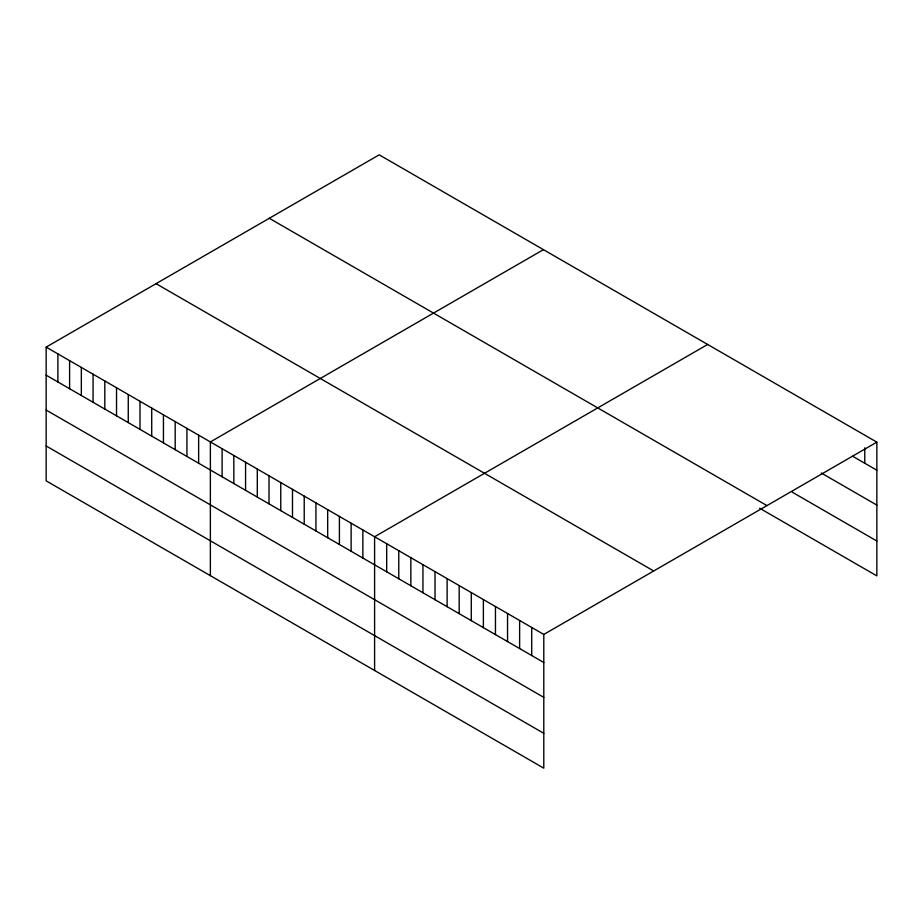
<?xml version="1.0" encoding="UTF-8"?>
<svg xmlns="http://www.w3.org/2000/svg" width="923" height="923" viewBox="0 0 923 923"><rect width="100%" height="100%" fill="white"/><g stroke="black" fill="none" stroke-linecap="round" stroke-linejoin="round"><path stroke-width="1.38" d="M46.15 347.117L543.797 634.436L543.797 768.167L46.15 480.848L46.15 347.117L379.203 154.833L876.85 442.152L876.85 575.883L759.617 508.204M543.428 249.648L210.375 441.932L210.375 575.664M707.653 344.464L374.6 536.748L374.6 670.479M543.797 634.436L876.85 442.152M852.679 456.262L876.85 470.222M821.251 472.991L876.85 505.089M792.246 492.167L876.85 541.016M269.297 218.29L766.944 505.596M156.056 283.661L653.703 570.979M46.15 375.188L543.797 662.506M46.15 410.054L543.797 697.373M46.15 445.982L543.797 733.3M864.759 447.805L864.759 463.242M531.717 627.455L531.717 655.526M519.626 620.475L519.626 648.546M507.546 613.495L507.546 641.566M495.455 606.526L495.455 634.597M483.375 599.546L483.375 627.617M471.284 592.566L471.284 620.637M459.192 585.586L459.192 613.657M447.113 578.617L447.113 606.676M435.021 571.637L435.021 599.708M422.942 564.657L422.942 592.728M410.85 557.677L410.85 585.747M398.771 550.696L398.771 578.767M386.679 543.728L386.679 571.799M362.866 529.975L362.866 558.046M351.132 523.203L351.132 551.273M339.41 516.43L339.41 544.501M327.677 509.658L327.677 537.728M315.943 502.885L315.943 530.956M304.221 496.113L304.221 524.183M292.487 489.34L292.487 517.411M280.754 482.567L280.754 510.638M269.02 475.795L269.02 503.866M257.298 469.022L257.298 497.093M245.564 462.25L245.564 490.321M233.831 455.477L233.831 483.548M222.108 448.705L222.108 476.776M198.641 435.16L198.641 463.231M186.919 428.387L186.919 456.458M175.185 421.615L175.185 449.686M163.452 414.842L163.452 442.913M151.718 408.07L151.718 436.141M139.996 401.297L139.996 429.368M128.262 394.525L128.262 422.596M116.529 387.752L116.529 415.823M104.807 380.98L104.807 409.051M93.073 374.207L93.073 402.278M81.339 367.435L81.339 395.506M69.606 360.662L69.606 388.733M57.884 353.89L57.884 381.96"/></g></svg>
